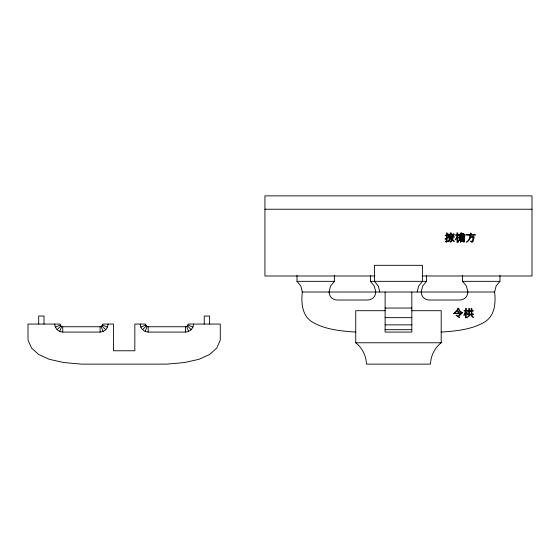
<?xml version="1.0" encoding="UTF-8"?>
<svg xmlns="http://www.w3.org/2000/svg" width="560" height="560" viewBox="0 0 560 560"><rect width="100%" height="100%" fill="white"/><g stroke="black" fill="none" stroke-linecap="round" stroke-linejoin="round"><path stroke-width="0.84" d="M417.165 292.019L418.642 286.076L422.506 281.337L422.506 265.314L374.437 265.314L374.437 281.337L378.301 286.076L379.778 292.019M441.196 332.08C455.805 331.093 470.89 329.714 483.931 322.462C494.9 316.19 495.88 303.317 494.613 292.019L496.09 286.076L499.954 281.337L499.954 275.429M102.571 325.087L102.774 324.065L113.456 324.065L113.456 350.77L134.827 350.77L134.827 324.065L145.509 324.065L146.286 325.955L148.176 326.739L185.563 326.739L187.453 325.955L188.237 324.065L220.283 324.065L220.283 340.088L216.72 348.103L209.601 354.508L198.919 359.317L184.674 362.523L166.873 364.126L81.41 364.126L63.609 362.523L49.364 359.317L38.682 354.508L31.563 348.103L28 340.088L28 324.065L60.046 324.065L60.83 325.955L62.72 326.739L100.107 326.739L101.129 326.529L102.571 325.087L107.506 327.131L105.77 329.728L103.173 331.464L100.107 332.08L62.72 332.08C58.415 331.989 54.789 328.37 54.705 324.065M107.506 327.131L108.115 324.065M140.168 324.065C140.252 328.37 143.871 331.989 148.176 332.08L185.563 332.08C189.868 331.989 193.494 328.37 193.578 324.065M59.654 331.464L61.698 326.529M145.11 331.464L147.154 326.529M57.05 329.728L60.83 325.955M142.513 329.728L146.286 325.955M334.376 275.429L334.376 281.337L330.512 286.076L329.035 292.019A8.015 8.015 0 0 0 337.043 300.027L367.759 300.027A8.015 8.015 0 0 0 375.767 292.019L374.29 286.076L370.426 281.337L370.426 275.429M426.51 275.429L426.51 281.337L422.646 286.076L421.169 292.019A8.015 8.015 0 0 0 429.184 300.027L459.893 300.027A8.015 8.015 0 0 0 467.908 292.019L466.431 286.076L462.567 281.337L462.567 275.429M411.824 310.709L441.196 310.709L441.196 342.762C434.714 347.858 430.71 355.88 430.514 364.126L366.422 364.126C366.233 355.88 362.222 347.858 355.74 342.762L355.74 310.709L385.119 310.709M55.314 327.131L60.249 325.087M140.777 327.131L145.712 325.087M264.936 209.23L532 209.23M374.906 275.996L264.936 275.996L264.936 195.874L532 195.874L532 275.996L422.037 275.996M296.989 275.429L296.989 281.337L334.376 281.337M370.426 281.337L426.51 281.337M462.567 281.337L499.954 281.337M296.989 281.337L300.853 286.076L302.33 292.019L494.613 292.019M385.119 308.042L411.824 308.042M385.119 317.653L411.824 317.653M385.119 324.863L411.824 324.863M385.119 329.672L411.824 329.672M355.74 342.762L441.196 342.762M355.74 332.08C341.131 331.093 326.046 329.714 313.012 322.462C302.043 316.19 301.063 303.317 302.33 292.019M188.034 325.087L192.969 327.131M467.663 310.912L468.769 311.115L468.769 314.188L467.047 314.188L467.376 314.517L473.599 314.391L472.941 313.614L471.793 314.188L471.793 311.115L473.312 311.115L472.696 310.38L471.793 310.912L472.08 308.784L471.184 308.336L471.219 310.912L469.336 310.912L469.588 308.7L468.727 308.252L468.769 310.912L466.186 310.954L466.186 312.018C468.251 312.494 467.026 314.902 466.186 312.305L466.228 317.625L465.577 317.87L465.612 312.914L463.897 315.413L465.612 310.954L463.974 310.751L465.612 310.751L465.577 308.21L466.515 308.581L466.186 310.751L467.047 310.219L467.579 310.954M187.453 325.955L191.233 329.728M101.997 325.955L105.77 329.728M186.585 326.529L188.629 331.464M101.129 326.529L103.173 331.464M411.824 292.019L411.824 332.08L385.119 332.08L385.119 292.019M209.601 324.065L209.601 316.05L204.26 316.05L204.26 324.065M185.563 326.739L185.563 332.08M148.176 326.739L148.176 332.08M100.107 326.739L100.107 332.08M62.72 326.739L62.72 332.08M44.023 324.065L44.023 316.05L38.682 316.05L38.682 324.065M457.023 237.356L456.981 242.396L457.597 242.067L457.555 236.95L458.451 238.196L458.752 237.664L457.555 236.705L457.555 235.228L459.067 235.228L458.493 234.577L457.555 235.025L457.842 233.1L456.981 232.694L457.023 235.025L455.469 235.025L457.023 235.228L456.771 236.516A12.068 12.068 0 0 1 455.469 239.771L457.023 237.356M449.204 237.069L449.162 239.323L450.926 238.917C452.641 242.935 448.063 239.967 450.681 242.27L451.458 241.472L451.493 238.917L452.97 239.078L452.928 236.866C455.042 237.986 454.783 236.439 452.767 236.047L453.992 235.186L453.376 234.619L452.599 235.928L451.535 234.451L454.279 234.451L453.544 233.716L453.012 234.248L450.8 234.248L451.493 233.184L450.555 232.694L450.226 234.248L447.979 234.248L450.184 234.451C450.065 236.187 445.48 239.834 449.204 237.069M460.502 240.877L460.46 242.312L461.034 241.612L463.736 241.612L463.736 242.186L464.31 241.941L464.632 240.184L464.065 239.568L463.652 239.981L460.46 239.652L460.502 240.877M469.994 235.067L469.084 239.295A6.531 6.531 0 0 1 467.208 241.507C464.387 244.16 471.569 238.707 470.407 237.111L473.151 237.111L472.388 241.206L470.365 241.122L471.716 242.27L472.262 242.088A1.344 1.344 0 0 0 473.193 241.08L474.173 237.069L473.557 236.46L473.109 236.908L470.449 236.908L470.652 235.067L475.685 235.067L474.866 234.248L474.25 234.864L466.067 234.864L469.994 235.067M460.054 237.279L459.536 240.121L458.045 242.228L459.424 238.819L459.515 235.354L458.535 235.844L461.076 232.652L461.895 233.142L461.118 233.716L463.365 233.31L463.939 233.961L462.427 234.941L464.1 234.941L464.597 234.451L465.29 235.151L460.054 235.151L460.054 237.069L463.897 237.069L464.387 236.621L465.003 237.279L460.054 237.279M446.628 240.919L445.193 241.332L446.215 242.228L446.922 241.822L447.16 238.056L448.385 236.95L447.16 237.601L447.16 235.515L448.588 235.515L448.014 234.864L447.16 235.312L447.447 233.226L446.586 232.771L446.628 235.312L445.074 235.312L446.628 235.515L446.628 237.888L444.99 238.833L445.522 239.484L446.628 238.385L446.628 240.919M471.422 234.01C470.232 235.508 469.707 231.028 471.422 234.01M464.303 236.117C463.652 237.552 462.455 233.8 464.303 236.117M473.333 317.17C472.43 318.759 468.741 310.681 473.333 317.17M454.237 241.178C452.9 242.634 450.842 237.104 454.237 241.178M456.162 315.252C456.918 316.344 461.524 319.144 458.696 316.316L461.482 313.859L460.705 313.04L460.173 313.572L455.14 313.572L460.173 313.775L458.493 316.232L456.162 315.252M449.351 235.55C449.05 237.125 447.636 233.464 449.246 235.27L449.351 235.55M462.973 236.572C462.287 237.972 461.601 234.22 462.973 236.572M459.067 312.69C458.073 314.307 456.589 309.05 459.039 312.347L459.067 312.69M450.758 234.451L449.778 236.376L452.438 236.376L451.332 234.451L450.758 234.451M458.045 308.21L456.547 310.891L453.544 313.698L456.631 311.584L458.451 309.071L459.186 310.499A7.056 7.056 0 0 0 460.943 312.473C461.874 313.971 464.282 312.41 461.643 312.144A5.726 5.726 0 0 1 459.998 310.898L458.577 308.868L458.941 308.658L458.045 308.21M461.237 235.27L460.215 236.908L461.853 235.683L461.237 235.27M469.336 314.72L466.76 317.87L470.036 315.329L469.336 314.72M462.875 233.919L462.14 234.941L460.012 234.941L460.95 233.919L462.875 233.919M449.491 239.568C444.192 243.971 451.388 240.555 449.491 239.568M463.652 237.566L463.204 238.014L460.586 238.014L464.31 238.217L463.652 237.566M463.778 238.588L460.544 238.994L464.429 239.197L463.778 238.588M452.396 236.579L449.736 236.579L449.736 237.524L452.396 237.524L452.396 236.579M452.396 237.727L449.736 237.727L449.736 238.707L452.396 238.707L452.396 237.727M463.736 240.184L461.034 240.184L461.034 241.409L463.736 241.409L463.736 240.184M471.219 311.115L469.336 311.115L469.336 314.188L471.219 314.188L471.219 311.115"/></g></svg>
